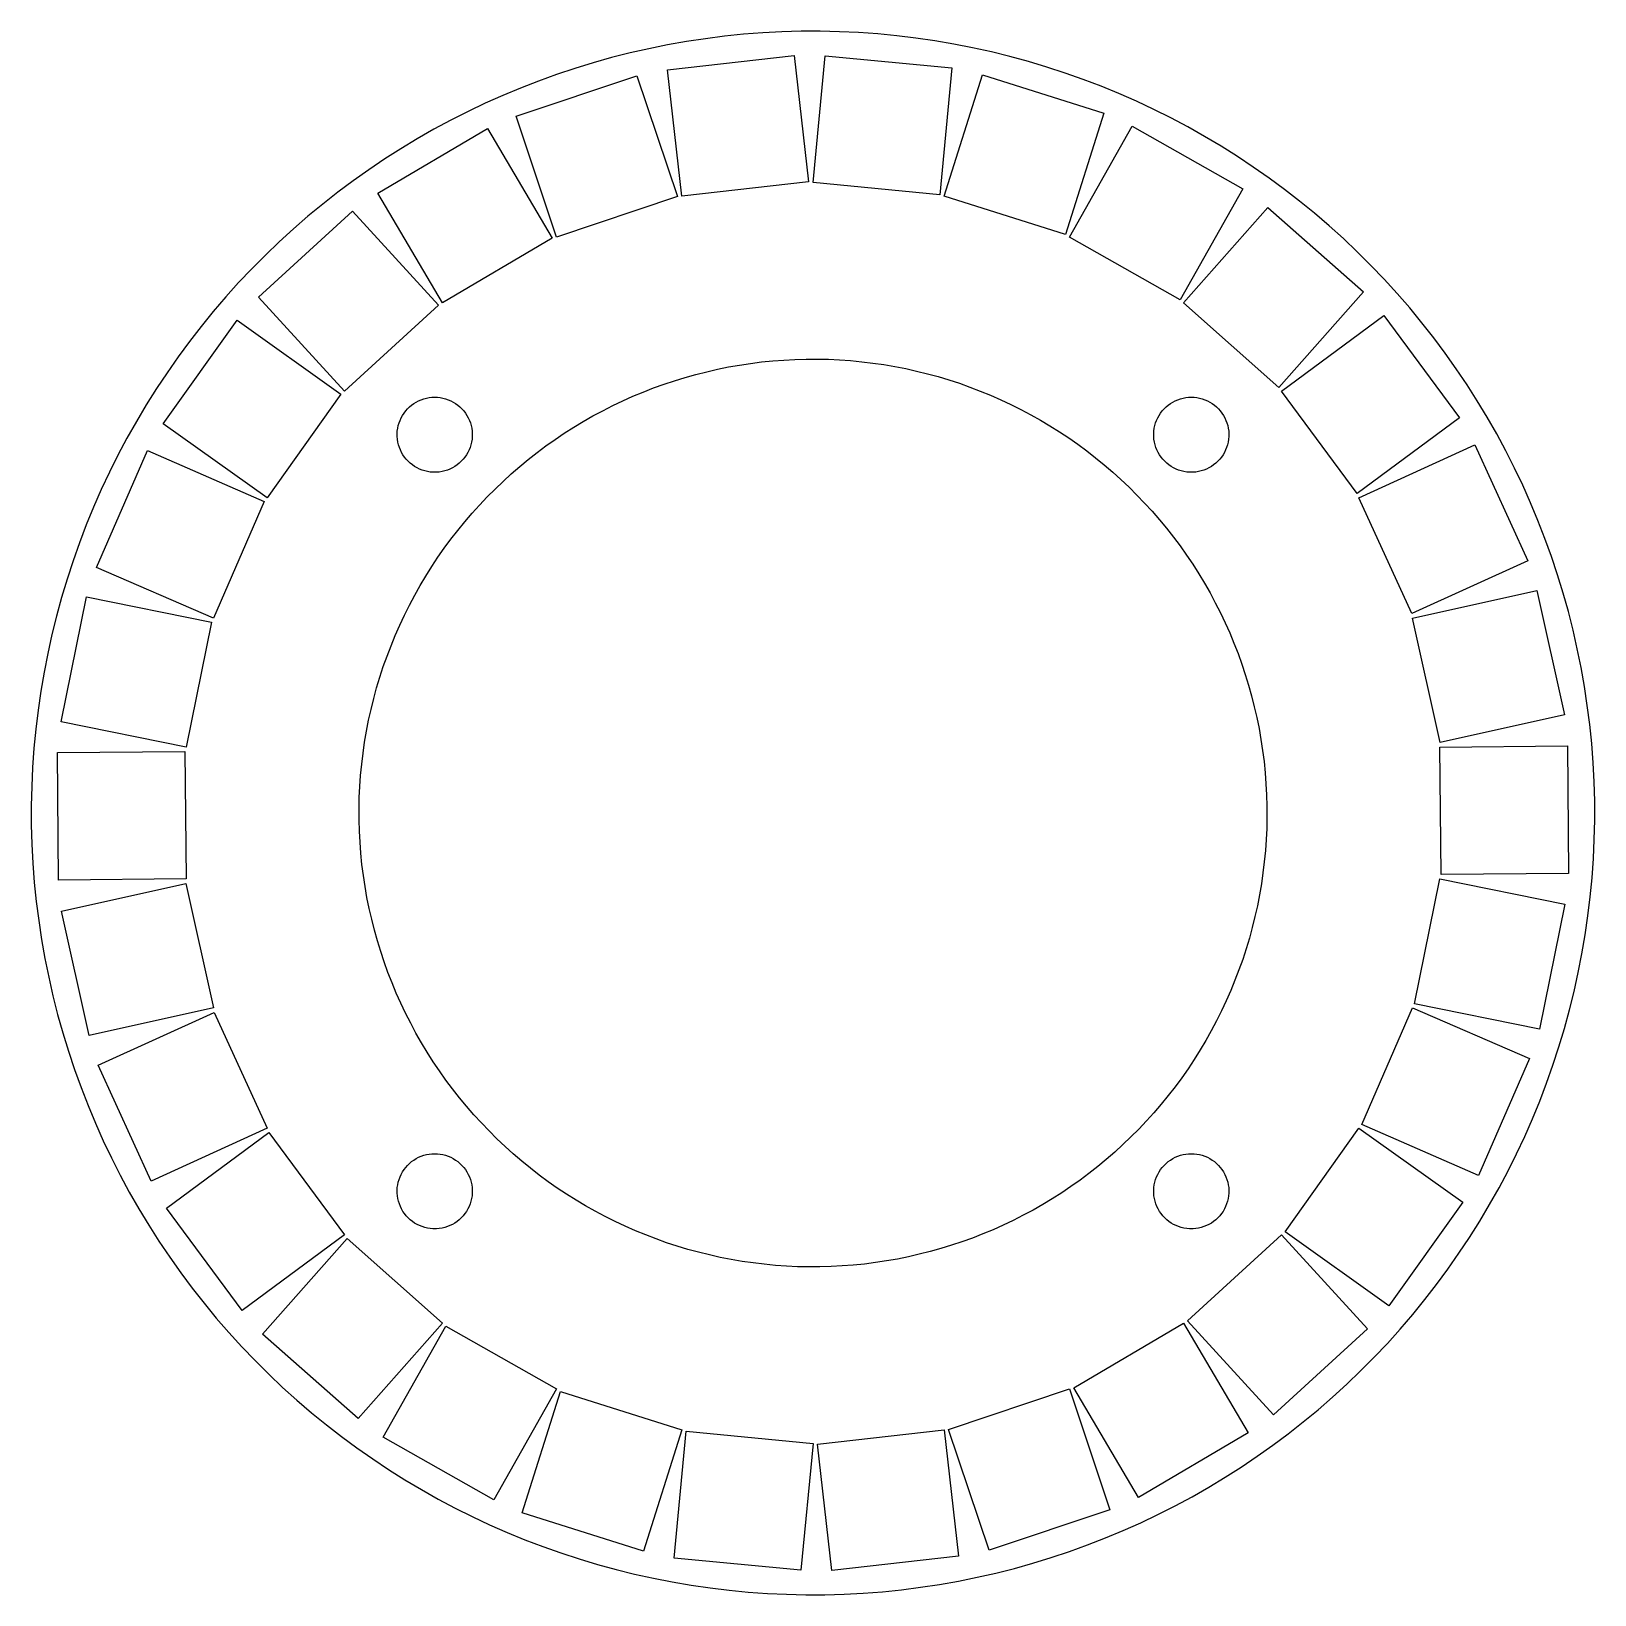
# Model space of a CAD drawing. Header units: metres. Extents: x -31 to 31, y -31 to 31.
import ezdxf

# ---------------------------------------------------------------- set-up
doc = ezdxf.new("R2010")
doc.units = ezdxf.units.M

msp = doc.modelspace()

# ---------------------------------------------------------------- linework, layer by layer
for p, q in [((0.28741, 30.9987), (-0.47339, 30.9964)), ((1.04808, 30.9823), (0.28741, 30.9987)), ((-5.76562, 30.4591), (-6.5114, 30.3084)), ((-5.01639, 30.5914), (-5.76562, 30.4591)), ((-4.26413, 30.7053), (-5.01639, 30.5914)), ((-3.50929, 30.8007), (-4.26413, 30.7053)), ((-2.75235, 30.8776), (-3.50929, 30.8007)), ((-1.99374, 30.9358), (-2.75235, 30.8776)), ((-1.23395, 30.9754), (-1.99374, 30.9358)), ((-0.47339, 30.9964), (-1.23395, 30.9754)), ((1.80811, 30.9472), (1.04808, 30.9823)), ((2.56705, 30.8935), (1.80811, 30.9472)), ((3.32443, 30.8212), (2.56705, 30.8935)), ((4.07983, 30.7303), (3.32443, 30.8212)), ((4.83276, 30.621), (4.07983, 30.7303)), ((5.58278, 30.4931), (4.83276, 30.621)), ((6.32944, 30.347), (5.58278, 30.4931)), ((-7.99071, 29.9524), (-8.72337, 29.7473)), ((-7.25323, 30.1395), (-7.99071, 29.9524)), ((-6.5114, 30.3084), (-7.25323, 30.1395)), ((-5.76945, 29.4712), (-0.75192, 30.0429)), ((-0.75192, 30.0429), (-0.18025, 25.0254)), ((0, 25), (0.48401, 30.0267)), ((0.48401, 30.0267), (5.51076, 29.5427)), ((7.07228, 30.1825), (6.32944, 30.347)), ((7.81087, 29.9998), (7.07228, 30.1825)), ((8.54475, 29.7991), (7.81087, 29.9998)), ((9.27348, 29.5804), (8.54475, 29.7991)), ((-11.7708, 27.6277), (-6.98177, 29.2301)), ((-10.1725, 29.2834), (-10.8881, 29.025)), ((-9.45079, 29.5243), (-10.1725, 29.2834)), ((-8.72337, 29.7473), (-9.45079, 29.5243)), ((-6.98177, 29.2301), (-5.37938, 24.441)), ((-5.19778, 24.4537), (-5.76945, 29.4712)), ((5.51076, 29.5427), (5.02675, 24.516)), ((5.19778, 24.4537), (6.71635, 29.27)), ((6.71635, 29.27), (11.5326, 27.7514)), ((9.99663, 29.3439), (9.27348, 29.5804)), ((10.7138, 29.0898), (9.99663, 29.3439)), ((-11.5971, 28.749), (-12.2992, 28.4557)), ((-10.8881, 29.025), (-11.5971, 28.749)), ((11.4244, 28.8181), (10.7138, 29.0898)), ((12.1282, 28.529), (11.4244, 28.8181)), ((12.8247, 28.2228), (12.1282, 28.529)), ((-12.9938, 28.1454), (-13.6806, 27.818)), ((-12.2992, 28.4557), (-12.9938, 28.1454)), ((13.5135, 27.8996), (12.8247, 28.2228)), ((14.1941, 27.5595), (13.5135, 27.8996)), ((-14.3592, 27.4739), (-15.0291, 27.1132)), ((-13.6806, 27.818), (-14.3592, 27.4739)), ((-10.1684, 22.8386), (-11.7708, 27.6277)), ((11.5326, 27.7514), (10.0141, 22.9351)), ((14.8661, 27.2029), (14.1941, 27.5595)), ((-17.2577, 24.5766), (-12.9065, 27.1397)), ((-15.69, 26.7362), (-16.3414, 26.3431)), ((-15.0291, 27.1132), (-15.69, 26.7362)), ((-12.9065, 27.1397), (-10.3434, 22.7885)), ((10.1684, 22.8386), (12.6552, 27.2339)), ((12.6552, 27.2339), (17.0504, 24.7472)), ((15.5293, 26.8299), (14.8661, 27.2029)), ((16.183, 26.4407), (15.5293, 26.8299)), ((-16.3414, 26.3431), (-16.9829, 25.9341)), ((16.827, 26.0356), (16.183, 26.4407)), ((-17.6143, 25.5095), (-18.235, 25.0696)), ((-16.9829, 25.9341), (-17.6143, 25.5095)), ((17.4609, 25.6148), (16.827, 26.0356)), ((18.0843, 25.1785), (17.4609, 25.6148)), ((-18.235, 25.0696), (-18.8448, 24.6145)), ((-0.18025, 25.0254), (-5.19778, 24.4537)), ((5.02675, 24.516), (0, 25)), ((18.6967, 24.7271), (18.0843, 25.1785)), ((-18.8448, 24.6145), (-19.4432, 24.1446)), ((-14.6946, 20.2254), (-17.2577, 24.5766)), ((-5.37938, 24.441), (-10.1684, 22.8386)), ((10.0141, 22.9351), (5.19778, 24.4537)), ((17.0504, 24.7472), (14.5637, 20.3519)), ((19.2979, 24.2608), (18.6967, 24.7271)), ((19.8875, 23.7799), (19.2979, 24.2608)), ((-21.9903, 20.4515), (-18.2671, 23.8632)), ((-20.0298, 23.6602), (-20.6045, 23.1615)), ((-19.4432, 24.1446), (-20.0298, 23.6602)), ((-18.2671, 23.8632), (-14.8554, 20.14)), ((14.6946, 20.2254), (18.0409, 24.0076)), ((18.0409, 24.0076), (21.8231, 20.6614)), ((20.4651, 23.2847), (19.8875, 23.7799)), ((-20.6045, 23.1615), (-21.1667, 22.6489)), ((21.0304, 22.7755), (20.4651, 23.2847)), ((-21.1667, 22.6489), (-21.7161, 22.1226)), ((-10.3434, 22.7885), (-14.6946, 20.2254)), ((14.5637, 20.3519), (10.1684, 22.8386)), ((21.583, 22.2525), (21.0304, 22.7755)), ((-21.7161, 22.1226), (-22.2525, 21.583)), ((22.1226, 21.7161), (21.583, 22.2525)), ((22.6489, 21.1667), (22.1226, 21.7161)), ((-22.2525, 21.583), (-22.7755, 21.0304)), ((23.1615, 20.6045), (22.6489, 21.1667)), ((-23.2847, 20.4651), (-23.7799, 19.8875)), ((-22.7755, 21.0304), (-23.2847, 20.4651)), ((21.8231, 20.6614), (18.4769, 16.8792)), ((23.6602, 20.0298), (23.1615, 20.6045)), ((-23.7799, 19.8875), (-24.2608, 19.2979)), ((-18.5786, 16.7283), (-21.9903, 20.4515)), ((-14.8554, 20.14), (-18.5786, 16.7283)), ((18.4769, 16.8792), (14.6946, 20.2254)), ((24.1446, 19.4432), (23.6602, 20.0298)), ((-25.7619, 15.4325), (-22.8294, 19.5438)), ((-24.2608, 19.2979), (-24.7271, 18.6967)), ((-22.8294, 19.5438), (-18.7181, 16.6113)), ((18.5786, 16.7283), (22.6381, 19.7321)), ((22.6381, 19.7321), (25.642, 15.6726)), ((24.6145, 18.8448), (24.1446, 19.4432)), ((-24.7271, 18.6967), (-25.1785, 18.0843)), ((25.0696, 18.235), (24.6145, 18.8448)), ((-25.1785, 18.0843), (-25.6148, 17.4609)), ((-1.15765, 17.9627), (-0.71648, 17.9857)), ((-0.71648, 17.9857), (-0.27487, 17.9979)), ((-0.27487, 17.9979), (0.16689, 17.9992)), ((0.16689, 17.9992), (0.60857, 17.9897)), ((0.60857, 17.9897), (1.04987, 17.9693)), ((25.5095, 17.6143), (25.0696, 18.235)), ((-25.6148, 17.4609), (-26.0356, 16.827)), ((-5.06519, 17.2726), (-4.63977, 17.3917)), ((-4.63977, 17.3917), (-4.21155, 17.5004)), ((-4.21155, 17.5004), (-3.78081, 17.5984)), ((-3.78081, 17.5984), (-3.34778, 17.6859)), ((-3.34778, 17.6859), (-2.91273, 17.7628)), ((-2.91273, 17.7628), (-2.47594, 17.8289)), ((-2.47594, 17.8289), (-2.03764, 17.8843)), ((-2.03764, 17.8843), (-1.59813, 17.9289)), ((-1.59813, 17.9289), (-1.15765, 17.9627)), ((1.04987, 17.9693), (1.49054, 17.9382)), ((1.49054, 17.9382), (1.93031, 17.8962)), ((1.93031, 17.8962), (2.36893, 17.8434)), ((2.36893, 17.8434), (2.80612, 17.7799)), ((2.80612, 17.7799), (3.24161, 17.7057)), ((3.24161, 17.7057), (3.67516, 17.6208)), ((3.67516, 17.6208), (4.10649, 17.5253)), ((4.10649, 17.5253), (4.53534, 17.4193)), ((4.53534, 17.4193), (4.96147, 17.3027)), ((25.9341, 16.9829), (25.5095, 17.6143)), ((-26.0356, 16.827), (-26.4407, 16.183)), ((-6.73381, 16.693), (-6.32211, 16.8532)), ((-6.32211, 16.8532), (-5.90662, 17.0033)), ((-5.90662, 17.0033), (-5.48755, 17.1431)), ((-5.48755, 17.1431), (-5.06519, 17.2726)), ((4.96147, 17.3027), (5.3846, 17.1757)), ((5.3846, 17.1757), (5.80449, 17.0384)), ((5.80449, 17.0384), (6.22089, 16.8908)), ((6.22089, 16.8908), (6.63353, 16.7331)), ((26.3431, 16.3414), (25.9341, 16.9829)), ((-26.4407, 16.183), (-26.8299, 15.5293)), ((-18.7181, 16.6113), (-21.6506, 12.5)), ((-16.0007, 16.1041), (-15.9167, 16.1747)), ((-15.9167, 16.1747), (-15.8279, 16.239)), ((-15.8279, 16.239), (-15.7345, 16.2965)), ((-15.7345, 16.2965), (-15.6371, 16.347)), ((-15.6371, 16.347), (-15.5363, 16.3902)), ((-15.5363, 16.3902), (-15.4325, 16.4259)), ((-15.4325, 16.4259), (-15.3265, 16.4539)), ((-15.3265, 16.4539), (-15.2186, 16.474)), ((-15.2186, 16.474), (-15.1096, 16.4861)), ((-15.1096, 16.4861), (-15, 16.4901)), ((-15, 16.4901), (-14.8904, 16.4861)), ((-14.8904, 16.4861), (-14.7814, 16.474)), ((-14.7814, 16.474), (-14.6735, 16.4539)), ((-14.6735, 16.4539), (-14.5674, 16.4259)), ((-14.5674, 16.4259), (-14.4637, 16.3902)), ((-14.4637, 16.3902), (-14.3629, 16.347)), ((-14.3629, 16.347), (-14.2655, 16.2965)), ((-14.2655, 16.2965), (-14.1721, 16.239)), ((-14.1721, 16.239), (-14.0832, 16.1747)), ((-14.0832, 16.1747), (-13.9993, 16.1041)), ((-8.33759, 15.9526), (-7.94357, 16.1524)), ((-7.94357, 16.1524), (-7.54478, 16.3425)), ((-7.54478, 16.3425), (-7.14145, 16.5227)), ((-7.14145, 16.5227), (-6.73381, 16.693)), ((6.63353, 16.7331), (7.04219, 16.5652)), ((7.04219, 16.5652), (7.44659, 16.3874)), ((7.44659, 16.3874), (7.84653, 16.1997)), ((7.84653, 16.1997), (8.24173, 16.0023)), ((13.9993, 16.1041), (14.0832, 16.1747)), ((14.0832, 16.1747), (14.1721, 16.239)), ((14.1721, 16.239), (14.2655, 16.2965)), ((14.2655, 16.2965), (14.3629, 16.347)), ((14.3629, 16.347), (14.4637, 16.3902)), ((14.4637, 16.3902), (14.5674, 16.4259)), ((14.5674, 16.4259), (14.6735, 16.4539)), ((14.6735, 16.4539), (14.7814, 16.474)), ((14.7814, 16.474), (14.8904, 16.4861)), ((14.8904, 16.4861), (15, 16.4901)), ((15, 16.4901), (15.1096, 16.4861)), ((15.1096, 16.4861), (15.2186, 16.474)), ((15.2186, 16.474), (15.3265, 16.4539)), ((15.3265, 16.4539), (15.4325, 16.4259)), ((15.4325, 16.4259), (15.5363, 16.3902)), ((15.5363, 16.3902), (15.6371, 16.347)), ((15.6371, 16.347), (15.7345, 16.2965)), ((15.7345, 16.2965), (15.8279, 16.239)), ((15.8279, 16.239), (15.9167, 16.1747)), ((15.9167, 16.1747), (16.0007, 16.1041)), ((21.5825, 12.6688), (18.5786, 16.7283)), ((26.7362, 15.69), (26.3431, 16.3414)), ((-26.8299, 15.5293), (-27.2029, 14.8661)), ((-16.4149, 15.4674), (-16.3767, 15.5702)), ((-16.3767, 15.5702), (-16.331, 15.67)), ((-16.331, 15.67), (-16.2781, 15.7661)), ((-16.2781, 15.7661), (-16.2183, 15.858)), ((-16.2183, 15.858), (-16.1519, 15.9453)), ((-16.1519, 15.9453), (-16.0792, 16.0275)), ((-16.0792, 16.0275), (-16.0007, 16.1041)), ((-13.9993, 16.1041), (-13.9208, 16.0275)), ((-13.9208, 16.0275), (-13.8481, 15.9453)), ((-13.8481, 15.9453), (-13.7817, 15.858)), ((-13.7817, 15.858), (-13.7219, 15.7661)), ((-13.7219, 15.7661), (-13.669, 15.67)), ((-13.669, 15.67), (-13.6233, 15.5702)), ((-13.6233, 15.5702), (-13.5851, 15.4674)), ((-9.48854, 15.296), (-9.11029, 15.5242)), ((-9.11029, 15.5242), (-8.72656, 15.7431)), ((-8.72656, 15.7431), (-8.33759, 15.9526)), ((8.24173, 16.0023), (8.63196, 15.7952)), ((8.63196, 15.7952), (9.017, 15.5786)), ((9.017, 15.5786), (9.39659, 15.3526)), ((13.5851, 15.4674), (13.6233, 15.5702)), ((13.6233, 15.5702), (13.669, 15.67)), ((13.669, 15.67), (13.7219, 15.7661)), ((13.7219, 15.7661), (13.7817, 15.858)), ((13.7817, 15.858), (13.8481, 15.9453)), ((13.8481, 15.9453), (13.9208, 16.0275)), ((13.9208, 16.0275), (13.9993, 16.1041)), ((16.0007, 16.1041), (16.0792, 16.0275)), ((16.0792, 16.0275), (16.1519, 15.9453)), ((16.1519, 15.9453), (16.2183, 15.858)), ((16.2183, 15.858), (16.2781, 15.7661)), ((16.2781, 15.7661), (16.331, 15.67)), ((16.331, 15.67), (16.3767, 15.5702)), ((16.3767, 15.5702), (16.4149, 15.4674)), ((25.642, 15.6726), (21.5825, 12.6688)), ((27.1132, 15.0291), (26.7362, 15.69)), ((-21.6506, 12.5), (-25.7619, 15.4325)), ((-16.4896, 15.0366), (-16.4829, 15.146)), ((-16.4883, 14.9269), (-16.4896, 15.0366)), ((-16.4789, 14.8176), (-16.4883, 14.9269)), ((-16.4829, 15.146), (-16.4682, 15.2547)), ((-16.4682, 15.2547), (-16.4454, 15.3621)), ((-16.4454, 15.3621), (-16.4149, 15.4674)), ((-13.5851, 15.4674), (-13.5546, 15.3621)), ((-13.5546, 15.3621), (-13.5318, 15.2547)), ((-13.5318, 15.2547), (-13.5171, 15.146)), ((-13.5117, 14.9269), (-13.5211, 14.8176)), ((-13.5171, 15.146), (-13.5103, 15.0366)), ((-13.5103, 15.0366), (-13.5117, 14.9269)), ((-10.2276, 14.812), (-9.86105, 15.0585)), ((-9.86105, 15.0585), (-9.48854, 15.296)), ((9.39659, 15.3526), (9.77054, 15.1174)), ((9.77054, 15.1174), (10.1386, 14.8731)), ((13.5103, 15.0366), (13.5171, 15.146)), ((13.5117, 14.9269), (13.5103, 15.0366)), ((13.5211, 14.8176), (13.5117, 14.9269)), ((13.5171, 15.146), (13.5318, 15.2547)), ((13.5318, 15.2547), (13.5546, 15.3621)), ((13.5546, 15.3621), (13.5851, 15.4674)), ((16.4149, 15.4674), (16.4454, 15.3621)), ((16.4454, 15.3621), (16.4682, 15.2547)), ((16.4682, 15.2547), (16.4829, 15.146)), ((16.4883, 14.9269), (16.4789, 14.8176)), ((16.4829, 15.146), (16.4896, 15.0366)), ((16.4896, 15.0366), (16.4883, 14.9269)), ((27.4739, 14.3592), (27.1132, 15.0291)), ((-28.4076, 9.73911), (-26.3939, 14.3703)), ((-27.2029, 14.8661), (-27.5595, 14.1941)), ((-26.3939, 14.3703), (-21.7627, 12.3566)), ((-16.4615, 14.7093), (-16.4789, 14.8176)), ((-16.4361, 14.6026), (-16.4615, 14.7093)), ((-16.403, 14.498), (-16.4361, 14.6026)), ((-16.3623, 14.3961), (-16.403, 14.498)), ((-16.3141, 14.2976), (-16.3623, 14.3961)), ((-16.2589, 14.2028), (-16.3141, 14.2976)), ((-13.6858, 14.2976), (-13.7411, 14.2028)), ((-13.6377, 14.3961), (-13.6858, 14.2976)), ((-13.597, 14.498), (-13.6377, 14.3961)), ((-13.5639, 14.6026), (-13.597, 14.498)), ((-13.5385, 14.7093), (-13.5639, 14.6026)), ((-13.5211, 14.8176), (-13.5385, 14.7093)), ((-11.2896, 14.0195), (-10.9421, 14.2923)), ((-10.9421, 14.2923), (-10.5881, 14.5565)), ((-10.5881, 14.5565), (-10.2276, 14.812)), ((10.1386, 14.8731), (10.5005, 14.6198)), ((10.5005, 14.6198), (10.8562, 14.3577)), ((10.8562, 14.3577), (11.2053, 14.0869)), ((13.5385, 14.7093), (13.5211, 14.8176)), ((13.5639, 14.6026), (13.5385, 14.7093)), ((13.597, 14.498), (13.5639, 14.6026)), ((13.6377, 14.3961), (13.597, 14.498)), ((13.6858, 14.2976), (13.6377, 14.3961)), ((13.7411, 14.2028), (13.6858, 14.2976)), ((16.3141, 14.2976), (16.2589, 14.2028)), ((16.3623, 14.3961), (16.3141, 14.2976)), ((16.403, 14.498), (16.3623, 14.3961)), ((16.4361, 14.6026), (16.403, 14.498)), ((16.4615, 14.7093), (16.4361, 14.6026)), ((16.4789, 14.8176), (16.4615, 14.7093)), ((21.6506, 12.5), (26.2459, 14.5942)), ((26.2459, 14.5942), (28.3401, 9.99889)), ((27.818, 13.6806), (27.4739, 14.3592)), ((-27.5595, 14.1941), (-27.8996, 13.5135)), ((-16.1969, 14.1123), (-16.2589, 14.2028)), ((-16.1283, 14.0267), (-16.1969, 14.1123)), ((-16.0536, 13.9463), (-16.1283, 14.0267)), ((-15.9733, 13.8717), (-16.0536, 13.9463)), ((-15.8876, 13.8031), (-15.9733, 13.8717)), ((-15.7972, 13.7411), (-15.8876, 13.8031)), ((-15.7024, 13.6858), (-15.7972, 13.7411)), ((-15.6038, 13.6377), (-15.7024, 13.6858)), ((-14.2976, 13.6858), (-14.3961, 13.6377)), ((-14.2028, 13.7411), (-14.2976, 13.6858)), ((-14.1123, 13.8031), (-14.2028, 13.7411)), ((-14.0267, 13.8717), (-14.1123, 13.8031)), ((-13.9463, 13.9463), (-14.0267, 13.8717)), ((-13.8717, 14.0267), (-13.9463, 13.9463)), ((-13.8031, 14.1123), (-13.8717, 14.0267)), ((-13.7411, 14.2028), (-13.8031, 14.1123)), ((-11.9639, 13.4486), (-11.6302, 13.7382)), ((-11.6302, 13.7382), (-11.2896, 14.0195)), ((11.2053, 14.0869), (11.5476, 13.8077)), ((11.5476, 13.8077), (11.883, 13.5202)), ((13.8031, 14.1123), (13.7411, 14.2028)), ((13.8717, 14.0267), (13.8031, 14.1123)), ((13.9463, 13.9463), (13.8717, 14.0267)), ((14.0267, 13.8717), (13.9463, 13.9463)), ((14.1123, 13.8031), (14.0267, 13.8717)), ((14.2028, 13.7411), (14.1123, 13.8031)), ((14.2976, 13.6858), (14.2028, 13.7411)), ((14.3961, 13.6377), (14.2976, 13.6858)), ((15.7024, 13.6858), (15.6038, 13.6377)), ((15.7972, 13.7411), (15.7024, 13.6858)), ((15.8876, 13.8031), (15.7972, 13.7411)), ((15.9733, 13.8717), (15.8876, 13.8031)), ((16.0536, 13.9463), (15.9733, 13.8717)), ((16.1283, 14.0267), (16.0536, 13.9463)), ((16.1969, 14.1123), (16.1283, 14.0267)), ((16.2589, 14.2028), (16.1969, 14.1123)), ((28.1454, 12.9938), (27.818, 13.6806)), ((-27.8996, 13.5135), (-28.2228, 12.8247)), ((-15.502, 13.597), (-15.6038, 13.6377)), ((-15.3974, 13.5639), (-15.502, 13.597)), ((-15.2907, 13.5385), (-15.3974, 13.5639)), ((-15.1824, 13.5211), (-15.2907, 13.5385)), ((-15.0731, 13.5117), (-15.1824, 13.5211)), ((-14.9634, 13.5103), (-15.0731, 13.5117)), ((-14.9269, 13.5117), (-14.9634, 13.5103)), ((-14.8176, 13.5211), (-14.9269, 13.5117)), ((-14.7093, 13.5385), (-14.8176, 13.5211)), ((-14.6026, 13.5639), (-14.7093, 13.5385)), ((-14.498, 13.597), (-14.6026, 13.5639)), ((-14.3961, 13.6377), (-14.498, 13.597)), ((-12.6094, 12.8454), (-12.2903, 13.151)), ((-12.2903, 13.151), (-11.9639, 13.4486)), ((11.883, 13.5202), (12.2112, 13.2245)), ((12.2112, 13.2245), (12.5321, 12.9208)), ((14.498, 13.597), (14.3961, 13.6377)), ((14.6026, 13.5639), (14.498, 13.597)), ((14.7093, 13.5385), (14.6026, 13.5639)), ((14.8176, 13.5211), (14.7093, 13.5385)), ((14.9269, 13.5117), (14.8176, 13.5211)), ((15.0366, 13.5103), (14.9269, 13.5117)), ((15.0731, 13.5117), (15.0366, 13.5103)), ((15.1824, 13.5211), (15.0731, 13.5117)), ((15.2907, 13.5385), (15.1824, 13.5211)), ((15.3974, 13.5639), (15.2907, 13.5385)), ((15.502, 13.597), (15.3974, 13.5639)), ((15.6038, 13.6377), (15.502, 13.597)), ((-28.2228, 12.8247), (-28.529, 12.1282)), ((-13.2245, 12.2112), (-12.9208, 12.5321)), ((-12.9208, 12.5321), (-12.6094, 12.8454)), ((12.5321, 12.9208), (12.8454, 12.6094)), ((12.8454, 12.6094), (13.151, 12.2903)), ((23.7448, 7.90469), (21.6506, 12.5)), ((28.4557, 12.2992), (28.1454, 12.9938)), ((-28.529, 12.1282), (-28.8181, 11.4244)), ((-21.7627, 12.3566), (-23.7764, 7.72542)), ((-13.8077, 11.5476), (-13.5202, 11.883)), ((-13.5202, 11.883), (-13.2245, 12.2112)), ((13.151, 12.2903), (13.4486, 11.9639)), ((13.4486, 11.9639), (13.7382, 11.6302)), ((28.749, 11.5971), (28.4557, 12.2992)), ((-28.8181, 11.4244), (-29.0898, 10.7138)), ((-14.3577, 10.8562), (-14.0869, 11.2053)), ((-14.0869, 11.2053), (-13.8077, 11.5476)), ((13.7382, 11.6302), (14.0195, 11.2896)), ((14.0195, 11.2896), (14.2923, 10.9421)), ((29.025, 10.8881), (28.749, 11.5971)), ((-29.0898, 10.7138), (-29.3439, 9.99663)), ((-14.6198, 10.5005), (-14.3577, 10.8562)), ((14.2923, 10.9421), (14.5565, 10.5881)), ((14.5565, 10.5881), (14.812, 10.2276)), ((29.2834, 10.1725), (29.025, 10.8881)), ((-29.3439, 9.99663), (-29.5804, 9.27348)), ((-15.1174, 9.77054), (-14.8731, 10.1386)), ((-14.8731, 10.1386), (-14.6198, 10.5005)), ((14.812, 10.2276), (15.0585, 9.86105)), ((28.3401, 9.99889), (23.7448, 7.90469)), ((29.5243, 9.45079), (29.2834, 10.1725)), ((-23.7764, 7.72542), (-28.4076, 9.73911)), ((-15.5786, 9.017), (-15.3526, 9.39659)), ((-15.3526, 9.39659), (-15.1174, 9.77054)), ((15.0585, 9.86105), (15.296, 9.48854)), ((15.296, 9.48854), (15.5242, 9.11029)), ((29.7473, 8.72337), (29.5243, 9.45079)), ((-29.5804, 9.27348), (-29.7991, 8.54475)), ((-15.7952, 8.63196), (-15.5786, 9.017)), ((15.5242, 9.11029), (15.7431, 8.72656)), ((15.7431, 8.72656), (15.9526, 8.33759)), ((23.7764, 7.72542), (28.7067, 8.81844)), ((28.7067, 8.81844), (29.7997, 3.88814)), ((29.9524, 7.99071), (29.7473, 8.72337)), ((-29.7991, 8.54475), (-29.9998, 7.81087)), ((-29.8117, 3.62001), (-28.8049, 8.56863)), ((-28.8049, 8.56863), (-23.8562, 7.56183)), ((-16.1997, 7.84653), (-16.0023, 8.24173)), ((-16.0023, 8.24173), (-15.7952, 8.63196)), ((15.9526, 8.33759), (16.1524, 7.94357)), ((-29.9998, 7.81087), (-30.1825, 7.07228)), ((-23.8562, 7.56183), (-24.863, 2.6132)), ((-16.5652, 7.04219), (-16.3874, 7.44659)), ((-16.3874, 7.44659), (-16.1997, 7.84653)), ((16.1524, 7.94357), (16.3425, 7.54478)), ((16.3425, 7.54478), (16.5227, 7.14145)), ((24.8694, 2.79512), (23.7764, 7.72542)), ((30.1395, 7.25323), (29.9524, 7.99071)), ((-30.1825, 7.07228), (-30.347, 6.32944)), ((-16.7331, 6.63353), (-16.5652, 7.04219)), ((16.5227, 7.14145), (16.693, 6.73381)), ((30.3084, 6.5114), (30.1395, 7.25323)), ((-30.347, 6.32944), (-30.4931, 5.58278)), ((-17.0384, 5.80449), (-16.8908, 6.22089)), ((-16.8908, 6.22089), (-16.7331, 6.63353)), ((16.693, 6.73381), (16.8532, 6.32211)), ((16.8532, 6.32211), (17.0033, 5.90662)), ((30.4591, 5.76562), (30.3084, 6.5114)), ((-30.4931, 5.58278), (-30.621, 4.83276)), ((-17.1757, 5.3846), (-17.0384, 5.80449)), ((17.0033, 5.90662), (17.1431, 5.48755)), ((30.5914, 5.01639), (30.4591, 5.76562)), ((-17.4193, 4.53534), (-17.3027, 4.96147)), ((-17.3027, 4.96147), (-17.1757, 5.3846)), ((17.1431, 5.48755), (17.2726, 5.06519)), ((17.2726, 5.06519), (17.3917, 4.63977)), ((30.7053, 4.26413), (30.5914, 5.01639)), ((-30.621, 4.83276), (-30.7303, 4.07983)), ((-17.5253, 4.10649), (-17.4193, 4.53534)), ((17.3917, 4.63977), (17.5004, 4.21155)), ((-30.7303, 4.07983), (-30.8212, 3.32443)), ((-17.6208, 3.67516), (-17.5253, 4.10649)), ((17.5004, 4.21155), (17.5984, 3.78081)), ((17.5984, 3.78081), (17.6859, 3.34778)), ((29.7997, 3.88814), (24.8694, 2.79512)), ((30.8007, 3.50929), (30.7053, 4.26413)), ((-30.8212, 3.32443), (-30.8935, 2.56705)), ((-24.863, 2.6132), (-29.8117, 3.62001)), ((-17.7799, 2.80612), (-17.7057, 3.24161)), ((-17.7057, 3.24161), (-17.6208, 3.67516)), ((17.6859, 3.34778), (17.7628, 2.91273)), ((30.8776, 2.75235), (30.8007, 3.50929)), ((-30.8935, 2.56705), (-30.9472, 1.80811)), ((-17.8434, 2.36893), (-17.7799, 2.80612)), ((17.7628, 2.91273), (17.8289, 2.47594)), ((24.863, 2.6132), (29.9128, 2.65727)), ((24.9071, -2.43658), (24.863, 2.6132)), ((29.9128, 2.65727), (29.9569, -2.39252)), ((30.9358, 1.99374), (30.8776, 2.75235)), ((-29.9569, 2.39252), (-24.9071, 2.43658)), ((-29.9128, -2.65727), (-29.9569, 2.39252)), ((-24.9071, 2.43658), (-24.863, -2.6132)), ((-17.9382, 1.49054), (-17.8962, 1.93031)), ((-17.8962, 1.93031), (-17.8434, 2.36893)), ((17.8289, 2.47594), (17.8843, 2.03764)), ((17.8843, 2.03764), (17.9289, 1.59813)), ((30.9754, 1.23395), (30.9358, 1.99374)), ((-30.9472, 1.80811), (-30.9823, 1.04808)), ((-17.9693, 1.04987), (-17.9382, 1.49054)), ((17.9289, 1.59813), (17.9627, 1.15765)), ((-30.9823, 1.04808), (-30.9987, 0.28741)), ((-17.9897, 0.60857), (-17.9693, 1.04987)), ((17.9627, 1.15765), (17.9857, 0.71648)), ((17.9857, 0.71648), (17.9979, 0.27487)), ((30.9964, 0.47339), (30.9754, 1.23395)), ((-30.9987, 0.28741), (-30.9964, -0.47339)), ((-17.9992, 0.16689), (-17.9897, 0.60857)), ((-17.9979, -0.27487), (-17.9992, 0.16689)), ((17.9979, 0.27487), (17.9992, -0.16689)), ((30.9987, -0.28741), (30.9964, 0.47339)), ((-30.9964, -0.47339), (-30.9754, -1.23395)), ((-17.9857, -0.71648), (-17.9979, -0.27487)), ((17.9897, -0.60857), (17.9693, -1.04987)), ((17.9992, -0.16689), (17.9897, -0.60857)), ((30.9823, -1.04808), (30.9987, -0.28741)), ((-30.9754, -1.23395), (-30.9358, -1.99374)), ((-17.9627, -1.15765), (-17.9857, -0.71648)), ((-17.9289, -1.59813), (-17.9627, -1.15765)), ((17.9693, -1.04987), (17.9382, -1.49054)), ((30.9472, -1.80811), (30.9823, -1.04808)), ((-17.8843, -2.03764), (-17.9289, -1.59813)), ((17.9382, -1.49054), (17.8962, -1.93031)), ((30.8935, -2.56705), (30.9472, -1.80811)), ((-30.9358, -1.99374), (-30.8776, -2.75235)), ((-17.8289, -2.47594), (-17.8843, -2.03764)), ((-17.7628, -2.91273), (-17.8289, -2.47594)), ((17.8434, -2.36893), (17.7799, -2.80612)), ((17.8962, -1.93031), (17.8434, -2.36893)), ((29.9569, -2.39252), (24.9071, -2.43658)), ((-30.8776, -2.75235), (-30.8007, -3.50929)), ((-24.863, -2.6132), (-29.9128, -2.65727)), ((-29.7997, -3.88814), (-24.8694, -2.79512)), ((-24.8694, -2.79512), (-23.7764, -7.72542)), ((-17.6859, -3.34778), (-17.7628, -2.91273)), ((17.7799, -2.80612), (17.7057, -3.24161)), ((23.8562, -7.56183), (24.863, -2.6132)), ((24.863, -2.6132), (29.8117, -3.62001)), ((30.8212, -3.32443), (30.8935, -2.56705)), ((-30.8007, -3.50929), (-30.7053, -4.26413)), ((-17.5984, -3.78081), (-17.6859, -3.34778)), ((17.6208, -3.67516), (17.5253, -4.10649)), ((17.7057, -3.24161), (17.6208, -3.67516)), ((29.8117, -3.62001), (28.8049, -8.56863)), ((30.7303, -4.07983), (30.8212, -3.32443)), ((-30.7053, -4.26413), (-30.5914, -5.01639)), ((-28.7067, -8.81844), (-29.7997, -3.88814)), ((-17.5004, -4.21155), (-17.5984, -3.78081)), ((-17.3917, -4.63977), (-17.5004, -4.21155)), ((17.5253, -4.10649), (17.4193, -4.53534)), ((30.621, -4.83276), (30.7303, -4.07983)), ((-17.2726, -5.06519), (-17.3917, -4.63977)), ((17.4193, -4.53534), (17.3027, -4.96147)), ((30.4931, -5.58278), (30.621, -4.83276)), ((-30.5914, -5.01639), (-30.4591, -5.76562)), ((-17.1431, -5.48755), (-17.2726, -5.06519)), ((-17.0033, -5.90662), (-17.1431, -5.48755)), ((17.1757, -5.3846), (17.0384, -5.80449)), ((17.3027, -4.96147), (17.1757, -5.3846)), ((-30.4591, -5.76562), (-30.3084, -6.5114)), ((-16.8532, -6.32211), (-17.0033, -5.90662)), ((17.0384, -5.80449), (16.8908, -6.22089)), ((30.347, -6.32944), (30.4931, -5.58278)), ((-30.3084, -6.5114), (-30.1395, -7.25323)), ((-16.693, -6.73381), (-16.8532, -6.32211)), ((-16.5227, -7.14145), (-16.693, -6.73381)), ((16.7331, -6.63353), (16.5652, -7.04219)), ((16.8908, -6.22089), (16.7331, -6.63353)), ((30.1825, -7.07228), (30.347, -6.32944)), ((-30.1395, -7.25323), (-29.9524, -7.99071)), ((-16.3425, -7.54478), (-16.5227, -7.14145)), ((16.5652, -7.04219), (16.3874, -7.44659)), ((29.9998, -7.81087), (30.1825, -7.07228)), ((-29.9524, -7.99071), (-29.7473, -8.72337)), ((-23.7764, -7.72542), (-28.7067, -8.81844)), ((-28.3401, -9.99889), (-23.7448, -7.90469)), ((-23.7448, -7.90469), (-21.6506, -12.5)), ((-16.1524, -7.94357), (-16.3425, -7.54478)), ((-15.9526, -8.33759), (-16.1524, -7.94357)), ((16.1997, -7.84653), (16.0023, -8.24173)), ((16.3874, -7.44659), (16.1997, -7.84653)), ((21.7627, -12.3566), (23.7764, -7.72542)), ((23.7764, -7.72542), (28.4076, -9.73911)), ((28.8049, -8.56863), (23.8562, -7.56183)), ((29.7991, -8.54475), (29.9998, -7.81087)), ((-15.7431, -8.72656), (-15.9526, -8.33759)), ((15.7952, -8.63196), (15.5786, -9.017)), ((16.0023, -8.24173), (15.7952, -8.63196)), ((29.5804, -9.27348), (29.7991, -8.54475)), ((-29.7473, -8.72337), (-29.5243, -9.45079)), ((-15.5242, -9.11029), (-15.7431, -8.72656)), ((-15.296, -9.48854), (-15.5242, -9.11029)), ((15.5786, -9.017), (15.3526, -9.39659)), ((29.3439, -9.99663), (29.5804, -9.27348)), ((-29.5243, -9.45079), (-29.2834, -10.1725)), ((-15.0585, -9.86105), (-15.296, -9.48854)), ((-14.812, -10.2276), (-15.0585, -9.86105)), ((15.1174, -9.77054), (14.8731, -10.1386)), ((15.3526, -9.39659), (15.1174, -9.77054)), ((28.4076, -9.73911), (26.3939, -14.3703)), ((-29.2834, -10.1725), (-29.025, -10.8881)), ((-26.2459, -14.5942), (-28.3401, -9.99889)), ((-14.5565, -10.5881), (-14.812, -10.2276)), ((14.6198, -10.5005), (14.3577, -10.8562)), ((14.8731, -10.1386), (14.6198, -10.5005)), ((29.0898, -10.7138), (29.3439, -9.99663)), ((-29.025, -10.8881), (-28.749, -11.5971)), ((-14.2923, -10.9421), (-14.5565, -10.5881)), ((-14.0195, -11.2896), (-14.2923, -10.9421)), ((14.3577, -10.8562), (14.0869, -11.2053)), ((28.8181, -11.4244), (29.0898, -10.7138)), ((-28.749, -11.5971), (-28.4557, -12.2992)), ((-13.7382, -11.6302), (-14.0195, -11.2896)), ((-13.4486, -11.9639), (-13.7382, -11.6302)), ((13.8077, -11.5476), (13.5202, -11.883)), ((14.0869, -11.2053), (13.8077, -11.5476)), ((28.529, -12.1282), (28.8181, -11.4244)), ((-28.4557, -12.2992), (-28.1454, -12.9938)), ((-13.151, -12.2903), (-13.4486, -11.9639)), ((-12.8454, -12.6094), (-13.151, -12.2903)), ((13.2245, -12.2112), (12.9208, -12.5321)), ((13.5202, -11.883), (13.2245, -12.2112)), ((26.3939, -14.3703), (21.7627, -12.3566)), ((28.2228, -12.8247), (28.529, -12.1282)), ((-28.1454, -12.9938), (-27.818, -13.6806)), ((-21.6506, -12.5), (-26.2459, -14.5942)), ((-25.642, -15.6726), (-21.5825, -12.6688)), ((-21.5825, -12.6688), (-18.5786, -16.7283)), ((-12.5321, -12.9208), (-12.8454, -12.6094)), ((-12.2112, -13.2245), (-12.5321, -12.9208)), ((12.6094, -12.8454), (12.2903, -13.151)), ((12.9208, -12.5321), (12.6094, -12.8454)), ((18.7181, -16.6113), (21.6506, -12.5)), ((21.6506, -12.5), (25.7619, -15.4325)), ((27.8996, -13.5135), (28.2228, -12.8247)), ((-15.6371, -13.653), (-15.5363, -13.6097)), ((-15.5363, -13.6097), (-15.4325, -13.5741)), ((-15.4325, -13.5741), (-15.3265, -13.5461)), ((-15.3265, -13.5461), (-15.2186, -13.526)), ((-15.2186, -13.526), (-15.1096, -13.5139)), ((-15.1096, -13.5139), (-15, -13.5099)), ((-15, -13.5099), (-14.8904, -13.5139)), ((-14.8904, -13.5139), (-14.7814, -13.526)), ((-14.7814, -13.526), (-14.6735, -13.5461)), ((-14.6735, -13.5461), (-14.5674, -13.5741)), ((-14.5674, -13.5741), (-14.4637, -13.6097)), ((-14.4637, -13.6097), (-14.3629, -13.653)), ((-11.883, -13.5202), (-12.2112, -13.2245)), ((-11.5476, -13.8077), (-11.883, -13.5202)), ((11.9639, -13.4486), (11.6302, -13.7382)), ((12.2903, -13.151), (11.9639, -13.4486)), ((14.3629, -13.653), (14.4637, -13.6097)), ((14.4637, -13.6097), (14.5674, -13.5741)), ((14.5674, -13.5741), (14.6735, -13.5461)), ((14.6735, -13.5461), (14.7814, -13.526)), ((14.7814, -13.526), (14.8904, -13.5139)), ((14.8904, -13.5139), (15, -13.5099)), ((15, -13.5099), (15.1096, -13.5139)), ((15.1096, -13.5139), (15.2186, -13.526)), ((15.2186, -13.526), (15.3265, -13.5461)), ((15.3265, -13.5461), (15.4325, -13.5741)), ((15.4325, -13.5741), (15.5363, -13.6097)), ((15.5363, -13.6097), (15.6371, -13.653)), ((27.5595, -14.1941), (27.8996, -13.5135)), ((-27.818, -13.6806), (-27.4739, -14.3592)), ((-16.331, -14.33), (-16.2781, -14.2339)), ((-16.2781, -14.2339), (-16.2183, -14.142)), ((-16.2183, -14.142), (-16.1519, -14.0547)), ((-16.1519, -14.0547), (-16.0792, -13.9725)), ((-16.0792, -13.9725), (-16.0007, -13.8959)), ((-16.0007, -13.8959), (-15.9167, -13.8253)), ((-15.9167, -13.8253), (-15.8279, -13.761)), ((-15.8279, -13.761), (-15.7345, -13.7035)), ((-15.7345, -13.7035), (-15.6371, -13.653)), ((-14.3629, -13.653), (-14.2655, -13.7035)), ((-14.2655, -13.7035), (-14.1721, -13.761)), ((-14.1721, -13.761), (-14.0832, -13.8253)), ((-14.0832, -13.8253), (-13.9993, -13.8959)), ((-13.9993, -13.8959), (-13.9208, -13.9725)), ((-13.9208, -13.9725), (-13.8481, -14.0547)), ((-13.8481, -14.0547), (-13.7817, -14.142)), ((-13.7817, -14.142), (-13.7219, -14.2339)), ((-13.7219, -14.2339), (-13.669, -14.33)), ((-11.2053, -14.0869), (-11.5476, -13.8077)), ((-10.8562, -14.3577), (-11.2053, -14.0869)), ((11.2896, -14.0195), (10.9421, -14.2923)), ((11.6302, -13.7382), (11.2896, -14.0195)), ((13.669, -14.33), (13.7219, -14.2339)), ((13.7219, -14.2339), (13.7817, -14.142)), ((13.7817, -14.142), (13.8481, -14.0547)), ((13.8481, -14.0547), (13.9208, -13.9725)), ((13.9208, -13.9725), (13.9993, -13.8959)), ((13.9993, -13.8959), (14.0832, -13.8253)), ((14.0832, -13.8253), (14.1721, -13.761)), ((14.1721, -13.761), (14.2655, -13.7035)), ((14.2655, -13.7035), (14.3629, -13.653)), ((15.6371, -13.653), (15.7345, -13.7035)), ((15.7345, -13.7035), (15.8279, -13.761)), ((15.8279, -13.761), (15.9167, -13.8253)), ((15.9167, -13.8253), (16.0007, -13.8959)), ((16.0007, -13.8959), (16.0792, -13.9725)), ((16.0792, -13.9725), (16.1519, -14.0547)), ((16.1519, -14.0547), (16.2183, -14.142)), ((16.2183, -14.142), (16.2781, -14.2339)), ((16.2781, -14.2339), (16.331, -14.33)), ((27.2029, -14.8661), (27.5595, -14.1941)), ((-27.4739, -14.3592), (-27.1132, -15.0291)), ((-16.4896, -14.9634), (-16.4829, -14.8539)), ((-16.4829, -14.8539), (-16.4682, -14.7452)), ((-16.4682, -14.7452), (-16.4454, -14.6379)), ((-16.4454, -14.6379), (-16.4149, -14.5326)), ((-16.4149, -14.5326), (-16.3767, -14.4298)), ((-16.3767, -14.4298), (-16.331, -14.33)), ((-13.669, -14.33), (-13.6233, -14.4298)), ((-13.6233, -14.4298), (-13.5851, -14.5326)), ((-13.5851, -14.5326), (-13.5546, -14.6379)), ((-13.5546, -14.6379), (-13.5318, -14.7452)), ((-13.5318, -14.7452), (-13.5171, -14.8539)), ((-13.5171, -14.8539), (-13.5103, -14.9634)), ((-10.5005, -14.6198), (-10.8562, -14.3577)), ((-10.1386, -14.8731), (-10.5005, -14.6198)), ((-9.77054, -15.1174), (-10.1386, -14.8731)), ((10.2276, -14.812), (9.86105, -15.0585)), ((10.5881, -14.5565), (10.2276, -14.812)), ((10.9421, -14.2923), (10.5881, -14.5565)), ((13.5103, -14.9634), (13.5171, -14.8539)), ((13.5171, -14.8539), (13.5318, -14.7452)), ((13.5318, -14.7452), (13.5546, -14.6379)), ((13.5546, -14.6379), (13.5851, -14.5326)), ((13.5851, -14.5326), (13.6233, -14.4298)), ((13.6233, -14.4298), (13.669, -14.33)), ((16.331, -14.33), (16.3767, -14.4298)), ((16.3767, -14.4298), (16.4149, -14.5326)), ((16.4149, -14.5326), (16.4454, -14.6379)), ((16.4454, -14.6379), (16.4682, -14.7452)), ((16.4682, -14.7452), (16.4829, -14.8539)), ((16.4829, -14.8539), (16.4896, -14.9634)), ((26.8299, -15.5293), (27.2029, -14.8661)), ((-27.1132, -15.0291), (-26.7362, -15.69)), ((-16.4883, -15.0731), (-16.4896, -14.9634)), ((-16.4789, -15.1824), (-16.4883, -15.0731)), ((-16.4615, -15.2907), (-16.4789, -15.1824)), ((-16.4361, -15.3974), (-16.4615, -15.2907)), ((-16.403, -15.502), (-16.4361, -15.3974)), ((-13.5639, -15.3974), (-13.597, -15.502)), ((-13.5385, -15.2907), (-13.5639, -15.3974)), ((-13.5211, -15.1824), (-13.5385, -15.2907)), ((-13.5117, -15.0731), (-13.5211, -15.1824)), ((-13.5103, -14.9634), (-13.5117, -15.0731)), ((-9.39659, -15.3526), (-9.77054, -15.1174)), ((-9.017, -15.5786), (-9.39659, -15.3526)), ((9.48854, -15.296), (9.11029, -15.5242)), ((9.86105, -15.0585), (9.48854, -15.296)), ((13.5117, -15.0731), (13.5103, -14.9634)), ((13.5211, -15.1824), (13.5117, -15.0731)), ((13.5385, -15.2907), (13.5211, -15.1824)), ((13.5639, -15.3974), (13.5385, -15.2907)), ((13.597, -15.502), (13.5639, -15.3974)), ((16.4361, -15.3974), (16.403, -15.502)), ((16.4615, -15.2907), (16.4361, -15.3974)), ((16.4789, -15.1824), (16.4615, -15.2907)), ((16.4883, -15.0731), (16.4789, -15.1824)), ((16.4896, -14.9634), (16.4883, -15.0731)), ((25.7619, -15.4325), (22.8294, -19.5438)), ((-26.7362, -15.69), (-26.3431, -16.3414)), ((-22.6381, -19.7321), (-25.642, -15.6726)), ((-16.3623, -15.6038), (-16.403, -15.502)), ((-16.3141, -15.7024), (-16.3623, -15.6038)), ((-16.2589, -15.7972), (-16.3141, -15.7024)), ((-16.1969, -15.8876), (-16.2589, -15.7972)), ((-16.1283, -15.9733), (-16.1969, -15.8876)), ((-16.0536, -16.0536), (-16.1283, -15.9733)), ((-15.9733, -16.1283), (-16.0536, -16.0536)), ((-13.9463, -16.0536), (-14.0267, -16.1283)), ((-13.8717, -15.9733), (-13.9463, -16.0536)), ((-13.8031, -15.8876), (-13.8717, -15.9733)), ((-13.7411, -15.7972), (-13.8031, -15.8876)), ((-13.6858, -15.7024), (-13.7411, -15.7972)), ((-13.6377, -15.6038), (-13.6858, -15.7024)), ((-13.597, -15.502), (-13.6377, -15.6038)), ((-8.63196, -15.7952), (-9.017, -15.5786)), ((-8.24173, -16.0023), (-8.63196, -15.7952)), ((-7.84653, -16.1997), (-8.24173, -16.0023)), ((8.33759, -15.9526), (7.94357, -16.1524)), ((8.72656, -15.7431), (8.33759, -15.9526)), ((9.11029, -15.5242), (8.72656, -15.7431)), ((13.6377, -15.6038), (13.597, -15.502)), ((13.6858, -15.7024), (13.6377, -15.6038)), ((13.7411, -15.7972), (13.6858, -15.7024)), ((13.8031, -15.8876), (13.7411, -15.7972)), ((13.8717, -15.9733), (13.8031, -15.8876)), ((13.9463, -16.0536), (13.8717, -15.9733)), ((14.0267, -16.1283), (13.9463, -16.0536)), ((16.0536, -16.0536), (15.9733, -16.1283)), ((16.1283, -15.9733), (16.0536, -16.0536)), ((16.1969, -15.8876), (16.1283, -15.9733)), ((16.2589, -15.7972), (16.1969, -15.8876)), ((16.3141, -15.7024), (16.2589, -15.7972)), ((16.3623, -15.6038), (16.3141, -15.7024)), ((16.403, -15.502), (16.3623, -15.6038)), ((26.4407, -16.183), (26.8299, -15.5293)), ((-26.3431, -16.3414), (-25.9341, -16.9829)), ((-18.5786, -16.7283), (-22.6381, -19.7321)), ((-15.8876, -16.1969), (-15.9733, -16.1283)), ((-15.7972, -16.2589), (-15.8876, -16.1969)), ((-15.7024, -16.3141), (-15.7972, -16.2589)), ((-15.6038, -16.3623), (-15.7024, -16.3141)), ((-15.502, -16.403), (-15.6038, -16.3623)), ((-15.3974, -16.4361), (-15.502, -16.403)), ((-15.2907, -16.4615), (-15.3974, -16.4361)), ((-15.1824, -16.4789), (-15.2907, -16.4615)), ((-15.0731, -16.4883), (-15.1824, -16.4789)), ((-14.9634, -16.4896), (-15.0731, -16.4883)), ((-14.9269, -16.4883), (-14.9634, -16.4896)), ((-14.8176, -16.4789), (-14.9269, -16.4883)), ((-14.7093, -16.4615), (-14.8176, -16.4789)), ((-14.6026, -16.4361), (-14.7093, -16.4615)), ((-14.498, -16.403), (-14.6026, -16.4361)), ((-14.3961, -16.3623), (-14.498, -16.403)), ((-14.2976, -16.3141), (-14.3961, -16.3623)), ((-14.2028, -16.2589), (-14.2976, -16.3141)), ((-14.1123, -16.1969), (-14.2028, -16.2589)), ((-14.0267, -16.1283), (-14.1123, -16.1969)), ((-7.44659, -16.3874), (-7.84653, -16.1997)), ((-7.04219, -16.5652), (-7.44659, -16.3874)), ((-6.63353, -16.7331), (-7.04219, -16.5652)), ((-6.22089, -16.8908), (-6.63353, -16.7331)), ((6.73381, -16.693), (6.32211, -16.8532)), ((7.14145, -16.5227), (6.73381, -16.693)), ((7.54478, -16.3425), (7.14145, -16.5227)), ((7.94357, -16.1524), (7.54478, -16.3425)), ((14.1123, -16.1969), (14.0267, -16.1283)), ((14.2028, -16.2589), (14.1123, -16.1969)), ((14.2976, -16.3141), (14.2028, -16.2589)), ((14.3961, -16.3623), (14.2976, -16.3141)), ((14.498, -16.403), (14.3961, -16.3623)), ((14.6026, -16.4361), (14.498, -16.403)), ((14.7093, -16.4615), (14.6026, -16.4361)), ((14.8176, -16.4789), (14.7093, -16.4615)), ((14.9269, -16.4883), (14.8176, -16.4789)), ((14.8554, -20.14), (18.5786, -16.7283)), ((15.0366, -16.4896), (14.9269, -16.4883)), ((15.0731, -16.4883), (15.0366, -16.4896)), ((15.1824, -16.4789), (15.0731, -16.4883)), ((15.2907, -16.4615), (15.1824, -16.4789)), ((15.3974, -16.4361), (15.2907, -16.4615)), ((15.502, -16.403), (15.3974, -16.4361)), ((15.6038, -16.3623), (15.502, -16.403)), ((15.7024, -16.3141), (15.6038, -16.3623)), ((15.7972, -16.2589), (15.7024, -16.3141)), ((15.8876, -16.1969), (15.7972, -16.2589)), ((15.9733, -16.1283), (15.8876, -16.1969)), ((18.5786, -16.7283), (21.9903, -20.4515)), ((22.8294, -19.5438), (18.7181, -16.6113)), ((26.0356, -16.827), (26.4407, -16.183)), ((-25.9341, -16.9829), (-25.5095, -17.6143)), ((-21.8231, -20.6614), (-18.4769, -16.8792)), ((-18.4769, -16.8792), (-14.6946, -20.2254)), ((-5.80449, -17.0384), (-6.22089, -16.8908)), ((-5.3846, -17.1757), (-5.80449, -17.0384)), ((-4.96147, -17.3027), (-5.3846, -17.1757)), ((-4.53534, -17.4193), (-4.96147, -17.3027)), ((5.06519, -17.2726), (4.63977, -17.3917)), ((5.48755, -17.1431), (5.06519, -17.2726)), ((5.90662, -17.0033), (5.48755, -17.1431)), ((6.32211, -16.8532), (5.90662, -17.0033)), ((25.6148, -17.4609), (26.0356, -16.827)), ((-25.5095, -17.6143), (-25.0696, -18.235)), ((-4.10649, -17.5253), (-4.53534, -17.4193)), ((-3.67516, -17.6208), (-4.10649, -17.5253)), ((-3.24161, -17.7057), (-3.67516, -17.6208)), ((-2.80612, -17.7799), (-3.24161, -17.7057)), ((-2.36893, -17.8434), (-2.80612, -17.7799)), ((-1.93031, -17.8962), (-2.36893, -17.8434)), ((-1.49054, -17.9382), (-1.93031, -17.8962)), ((-1.04987, -17.9693), (-1.49054, -17.9382)), ((-0.60857, -17.9897), (-1.04987, -17.9693)), ((1.15765, -17.9627), (0.71648, -17.9857)), ((1.59813, -17.9289), (1.15765, -17.9627)), ((2.03764, -17.8843), (1.59813, -17.9289)), ((2.47594, -17.8289), (2.03764, -17.8843)), ((2.91273, -17.7628), (2.47594, -17.8289)), ((3.34778, -17.6859), (2.91273, -17.7628)), ((3.78081, -17.5984), (3.34778, -17.6859)), ((4.21155, -17.5004), (3.78081, -17.5984)), ((4.63977, -17.3917), (4.21155, -17.5004)), ((25.1785, -18.0843), (25.6148, -17.4609)), ((-25.0696, -18.235), (-24.6145, -18.8448)), ((-0.16689, -17.9992), (-0.60857, -17.9897)), ((0.27487, -17.9979), (-0.16689, -17.9992)), ((0.71648, -17.9857), (0.27487, -17.9979)), ((24.7271, -18.6967), (25.1785, -18.0843)), ((-24.6145, -18.8448), (-24.1446, -19.4432)), ((24.2608, -19.2979), (24.7271, -18.6967)), ((-24.1446, -19.4432), (-23.6602, -20.0298)), ((23.7799, -19.8875), (24.2608, -19.2979)), ((-23.6602, -20.0298), (-23.1615, -20.6045)), ((-14.6946, -20.2254), (-18.0409, -24.0076)), ((-17.0504, -24.7472), (-14.5637, -20.3519)), ((-14.5637, -20.3519), (-10.1684, -22.8386)), ((10.3434, -22.7885), (14.6946, -20.2254)), ((14.6946, -20.2254), (17.2577, -24.5766)), ((18.2671, -23.8632), (14.8554, -20.14)), ((21.9903, -20.4515), (18.2671, -23.8632)), ((23.2847, -20.4651), (23.7799, -19.8875)), ((-23.1615, -20.6045), (-22.6489, -21.1667)), ((-18.0409, -24.0076), (-21.8231, -20.6614)), ((22.2525, -21.583), (22.7755, -21.0304)), ((22.7755, -21.0304), (23.2847, -20.4651)), ((-22.6489, -21.1667), (-22.1226, -21.7161)), ((21.7161, -22.1226), (22.2525, -21.583)), ((-22.1226, -21.7161), (-21.583, -22.2525)), ((-21.583, -22.2525), (-21.0304, -22.7755)), ((21.1667, -22.6489), (21.7161, -22.1226)), ((-21.0304, -22.7755), (-20.4651, -23.2847)), ((-10.1684, -22.8386), (-12.6552, -27.2339)), ((-11.5326, -27.7514), (-10.0141, -22.9351)), ((-10.0141, -22.9351), (-5.19778, -24.4537)), ((5.37938, -24.441), (10.1684, -22.8386)), ((10.1684, -22.8386), (11.7708, -27.6277)), ((12.9065, -27.1397), (10.3434, -22.7885)), ((20.6045, -23.1615), (21.1667, -22.6489)), ((-20.4651, -23.2847), (-19.8875, -23.7799)), ((20.0298, -23.6602), (20.6045, -23.1615)), ((-19.8875, -23.7799), (-19.2979, -24.2608)), ((18.8448, -24.6145), (19.4432, -24.1446)), ((19.4432, -24.1446), (20.0298, -23.6602)), ((-19.2979, -24.2608), (-18.6967, -24.7271)), ((-18.6967, -24.7271), (-18.0843, -25.1785)), ((-12.6552, -27.2339), (-17.0504, -24.7472)), ((-5.19778, -24.4537), (-6.71635, -29.27)), ((-5.51076, -29.5427), (-5.02675, -24.516)), ((-5.02675, -24.516), (0, -25)), ((0.18025, -25.0254), (5.19778, -24.4537)), ((5.19778, -24.4537), (5.76945, -29.4712)), ((6.98177, -29.2301), (5.37938, -24.441)), ((17.2577, -24.5766), (12.9065, -27.1397)), ((18.235, -25.0696), (18.8448, -24.6145)), ((-18.0843, -25.1785), (-17.4609, -25.6148)), ((0, -25), (-0.48401, -30.0267)), ((0.75192, -30.0429), (0.18025, -25.0254)), ((17.6143, -25.5095), (18.235, -25.0696)), ((-17.4609, -25.6148), (-16.827, -26.0356)), ((-16.827, -26.0356), (-16.183, -26.4407)), ((16.3414, -26.3431), (16.9829, -25.9341)), ((16.9829, -25.9341), (17.6143, -25.5095)), ((-16.183, -26.4407), (-15.5293, -26.8299)), ((15.69, -26.7362), (16.3414, -26.3431)), ((-15.5293, -26.8299), (-14.8661, -27.2029)), ((-14.8661, -27.2029), (-14.1941, -27.5595)), ((14.3592, -27.4739), (15.0291, -27.1132)), ((15.0291, -27.1132), (15.69, -26.7362)), ((-14.1941, -27.5595), (-13.5135, -27.8996)), ((-6.71635, -29.27), (-11.5326, -27.7514)), ((11.7708, -27.6277), (6.98177, -29.2301)), ((12.9938, -28.1454), (13.6806, -27.818)), ((13.6806, -27.818), (14.3592, -27.4739)), ((-13.5135, -27.8996), (-12.8247, -28.2228)), ((-12.8247, -28.2228), (-12.1282, -28.529)), ((11.5971, -28.749), (12.2992, -28.4557)), ((12.2992, -28.4557), (12.9938, -28.1454)), ((-12.1282, -28.529), (-11.4244, -28.8181)), ((-11.4244, -28.8181), (-10.7138, -29.0898)), ((-10.7138, -29.0898), (-9.99663, -29.3439)), ((10.1725, -29.2834), (10.8881, -29.025)), ((10.8881, -29.025), (11.5971, -28.749)), ((-9.99663, -29.3439), (-9.27348, -29.5804)), ((-9.27348, -29.5804), (-8.54475, -29.7991)), ((-0.48401, -30.0267), (-5.51076, -29.5427)), ((5.76945, -29.4712), (0.75192, -30.0429)), ((7.99071, -29.9524), (8.72337, -29.7473)), ((8.72337, -29.7473), (9.45079, -29.5243)), ((9.45079, -29.5243), (10.1725, -29.2834)), ((-8.54475, -29.7991), (-7.81087, -29.9998)), ((-7.81087, -29.9998), (-7.07228, -30.1825)), ((-7.07228, -30.1825), (-6.32944, -30.347)), ((-6.32944, -30.347), (-5.58278, -30.4931)), ((5.76562, -30.4591), (6.5114, -30.3084)), ((6.5114, -30.3084), (7.25323, -30.1395)), ((7.25323, -30.1395), (7.99071, -29.9524)), ((-5.58278, -30.4931), (-4.83276, -30.621)), ((-4.83276, -30.621), (-4.07983, -30.7303)), ((-4.07983, -30.7303), (-3.32443, -30.8212)), ((-3.32443, -30.8212), (-2.56705, -30.8935)), ((-2.56705, -30.8935), (-1.80811, -30.9472)), ((-1.80811, -30.9472), (-1.04808, -30.9823)), ((-1.04808, -30.9823), (-0.28741, -30.9987)), ((-0.28741, -30.9987), (0.47339, -30.9964)), ((0.47339, -30.9964), (1.23395, -30.9754)), ((1.23395, -30.9754), (1.99374, -30.9358)), ((1.99374, -30.9358), (2.75235, -30.8776)), ((2.75235, -30.8776), (3.50929, -30.8007)), ((3.50929, -30.8007), (4.26413, -30.7053)), ((4.26413, -30.7053), (5.01639, -30.5914)), ((5.01639, -30.5914), (5.76562, -30.4591))]:
    msp.add_line(p, q)

doc.saveas('drawing.dxf')
